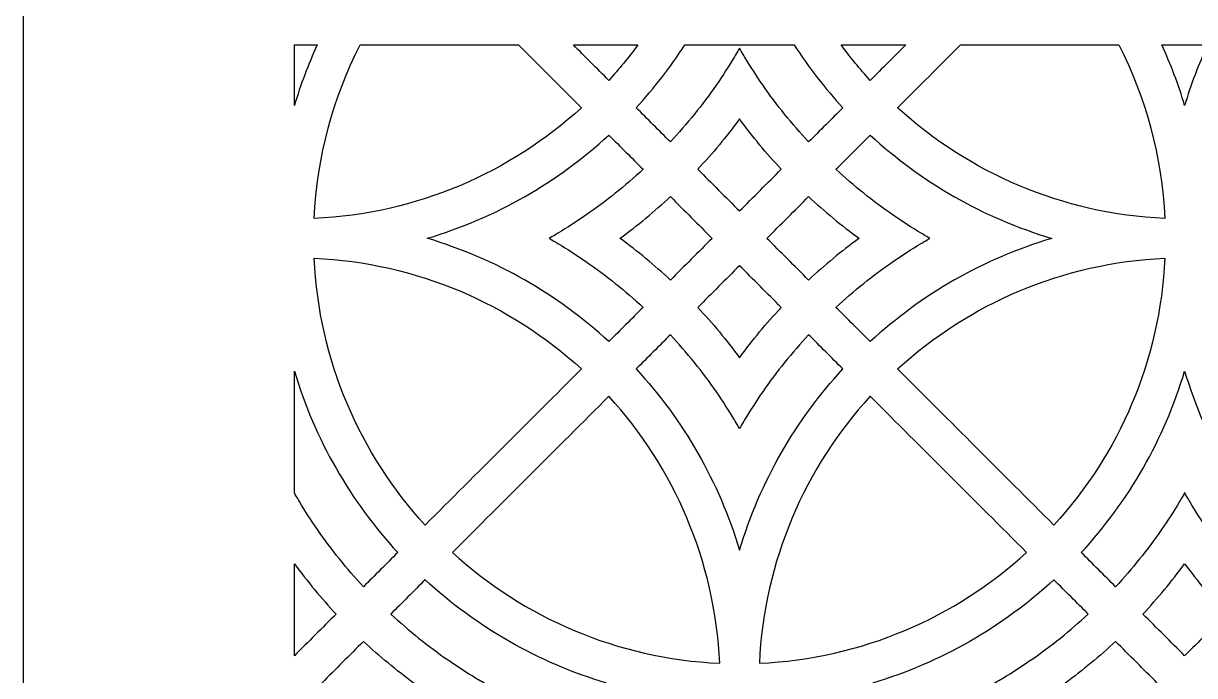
# Model space of a CAD drawing. Header units: centimetres. Extents: x 1.5 to 6.4, y -9 to 9.
# Drawn here: x 1.501 to 3.976, y 5.662 to 7.042 of the extents above; entities that cross this region are included whole.
import ezdxf

# ---------------------------------------------------------------- set-up
doc = ezdxf.new("R2010")
doc.units = ezdxf.units.CM
doc.header["$MEASUREMENT"] = 0
doc.layers.add('layer 1', color=7, linetype='Continuous')

msp = doc.modelspace()

# ---------------------------------------------------------------- linework, layer by layer
at = {"layer": 'layer 1', "color": 250}
msp.add_open_spline([(6.4096, 9.00077), (4.77324, 9.00077), (3.13688, 9.00077), (1.50052, 9.00077), (1.50052, 9.00077), (1.50052, 3.53168), (1.50052, -1.93741), (1.50052, -7.4065), (1.50052, -7.4065), (1.50053, -7.4065), (1.50054, -7.4065), (1.50056, -7.4065), (1.50056, -7.4065), (1.50056, -7.93741), (1.50056, -8.46832), (1.50056, -8.99923), (1.50056, -8.99923), (1.69147, -8.99923), (1.88237, -8.99923), (2.07328, -8.99923), (2.07328, -8.99923), (2.07328, -8.91742), (2.07328, -8.8356), (2.07328, -8.75378), (2.07328, -8.75378), (2.27522, -8.75378), (2.47716, -8.75378), (2.6791, -8.75378), (2.6791, -8.75378), (2.6791, -8.5939), (2.6791, -8.43402), (2.6791, -8.27413), (2.6791, -8.27413), (2.7608, -8.27251), (2.8425, -8.27088), (2.92419, -8.26924), (2.92419, -8.26924), (2.9387, -8.31061), (2.95771, -8.34649), (2.98928, -8.37816), (2.98928, -8.37816), (3.02019, -8.40916), (3.05213, -8.42833), (3.08965, -8.43705), (3.08965, -8.43705), (3.1393, -8.4486), (3.19174, -8.44357), (3.2316, -8.4088), (3.2316, -8.4088), (3.27018, -8.37514), (3.29243, -8.32123), (3.30043, -8.2698), (3.30043, -8.2698), (3.32325, -8.27211), (3.34267, -8.27158), (3.36098, -8.26896), (3.36098, -8.26896), (3.45234, -8.25588), (3.4955, -8.19807), (3.50321, -8.11089), (3.50321, -8.11089), (3.5051, -8.08953), (3.5036, -8.06844), (3.49681, -8.04988), (3.49681, -8.04988), (3.49825, -8.05023), (3.49968, -8.05059), (3.50112, -8.05095), (3.50112, -8.05095), (3.53336, -8.0621), (3.56559, -8.07324), (3.59784, -8.08439), (3.59784, -8.08439), (3.61718, -8.28195), (3.76974, -8.43577), (3.95508, -8.43577), (3.95508, -8.43577), (4.14042, -8.43577), (4.29298, -8.28195), (4.31232, -8.08439), (4.31232, -8.08439), (4.34456, -8.07324), (4.3768, -8.0621), (4.40904, -8.05095), (4.40904, -8.05095), (4.41048, -8.05059), (4.41191, -8.05023), (4.41335, -8.04988), (4.41335, -8.04988), (4.40656, -8.06844), (4.40506, -8.08953), (4.40695, -8.11089), (4.40695, -8.11089), (4.41466, -8.19807), (4.45782, -8.25588), (4.54918, -8.26896), (4.54918, -8.26896), (4.56749, -8.27158), (4.58691, -8.27211), (4.60973, -8.2698), (4.60973, -8.2698), (4.61773, -8.32123), (4.63998, -8.37514), (4.67856, -8.4088), (4.67856, -8.4088), (4.71842, -8.44357), (4.77085, -8.4486), (4.82051, -8.43705), (4.82051, -8.43705), (4.85802, -8.42833), (4.88997, -8.40916), (4.92088, -8.37816), (4.92088, -8.37816), (4.95245, -8.34649), (4.97146, -8.31061), (4.98596, -8.26924), (4.98596, -8.26924), (5.06766, -8.27088), (5.14936, -8.27251), (5.23106, -8.27413), (5.23106, -8.27413), (5.23106, -8.43402), (5.23106, -8.5939), (5.23106, -8.75378), (5.23106, -8.75378), (5.433, -8.75378), (5.63494, -8.75378), (5.83688, -8.75378), (5.83688, -8.75378), (5.83688, -8.8356), (5.83688, -8.91742), (5.83688, -8.99923), (5.83688, -8.99923), (6.02779, -8.99923), (6.21869, -8.99923), (6.4096, -8.99923), (6.4096, -8.99923), (6.4096, -8.46832), (6.4096, -7.93741), (6.4096, -7.4065), (6.4096, -7.4065), (6.4096, -1.93741), (6.4096, 3.53168), (6.4096, 9.00077)], degree=3, knots=[0, 0, 0, 0, 0.027027, 0.027027, 0.027027, 0.027027, 0.0540541, 0.0540541, 0.0540541, 0.0540541, 0.0810811, 0.0810811, 0.0810811, 0.0810811, 0.1081081, 0.1081081, 0.1081081, 0.1081081, 0.1351351, 0.1351351, 0.1351351, 0.1351351, 0.1621622, 0.1621622, 0.1621622, 0.1621622, 0.1891892, 0.1891892, 0.1891892, 0.1891892, 0.2162162, 0.2162162, 0.2162162, 0.2162162, 0.2432432, 0.2432432, 0.2432432, 0.2432432, 0.2702703, 0.2702703, 0.2702703, 0.2702703, 0.2972973, 0.2972973, 0.2972973, 0.2972973, 0.3243243, 0.3243243, 0.3243243, 0.3243243, 0.3513514, 0.3513514, 0.3513514, 0.3513514, 0.3783784, 0.3783784, 0.3783784, 0.3783784, 0.4054054, 0.4054054, 0.4054054, 0.4054054, 0.4324324, 0.4324324, 0.4324324, 0.4324324, 0.4594595, 0.4594595, 0.4594595, 0.4594595, 0.4864865, 0.4864865, 0.4864865, 0.4864865, 0.5135135, 0.5135135, 0.5135135, 0.5135135, 0.5405405, 0.5405405, 0.5405405, 0.5405405, 0.5675676, 0.5675676, 0.5675676, 0.5675676, 0.5945946, 0.5945946, 0.5945946, 0.5945946, 0.6216216, 0.6216216, 0.6216216, 0.6216216, 0.6486486, 0.6486486, 0.6486486, 0.6486486, 0.6756757, 0.6756757, 0.6756757, 0.6756757, 0.7027027, 0.7027027, 0.7027027, 0.7027027, 0.7297297, 0.7297297, 0.7297297, 0.7297297, 0.7567568, 0.7567568, 0.7567568, 0.7567568, 0.7837838, 0.7837838, 0.7837838, 0.7837838, 0.8108108, 0.8108108, 0.8108108, 0.8108108, 0.8378378, 0.8378378, 0.8378378, 0.8378378, 0.8648649, 0.8648649, 0.8648649, 0.8648649, 0.8918919, 0.8918919, 0.8918919, 0.8918919, 0.9189189, 0.9189189, 0.9189189, 0.9189189, 0.9459459, 0.9459459, 0.9459459, 0.9459459, 1, 1, 1, 1], dxfattribs=at)
at = {"layer": 'layer 1', "color": 7}
for points, knots in [([(2.12147, 6.99622), (2.10539, 6.99622), (2.08931, 6.99622), (2.07325, 6.99622), (2.07325, 6.99622), (2.07325, 6.95356), (2.07325, 6.91089), (2.07325, 6.86822), (2.07325, 6.86822), (2.08639, 6.91227), (2.10254, 6.955), (2.12147, 6.99622)], [0, 0, 0, 0, 0.25, 0.25, 0.25, 0.25, 0.5, 0.5, 0.5, 0.5, 1, 1, 1, 1]), ([(2.54722, 6.99622), (2.43559, 6.99622), (2.32398, 6.99622), (2.21236, 6.99622), (2.21236, 6.99622), (2.15559, 6.88519), (2.1212, 6.76081), (2.11515, 6.62906), (2.11515, 6.62906), (2.33241, 6.63902), (2.52959, 6.72606), (2.67999, 6.86345), (2.67999, 6.86345), (2.63572, 6.9077), (2.59147, 6.95196), (2.54722, 6.99622)], [0, 0, 0, 0, 0.2, 0.2, 0.2, 0.2, 0.4, 0.4, 0.4, 0.4, 0.6, 0.6, 0.6, 0.6, 1, 1, 1, 1]), ([(2.79926, 6.99622), (2.75381, 6.99622), (2.70837, 6.99622), (2.66292, 6.99622), (2.66292, 6.99622), (2.6879, 6.97124), (2.71287, 6.94628), (2.73785, 6.9213), (2.73785, 6.9213), (2.75961, 6.94514), (2.78011, 6.97015), (2.79926, 6.99622)], [0, 0, 0, 0, 0.25, 0.25, 0.25, 0.25, 0.5, 0.5, 0.5, 0.5, 1, 1, 1, 1]), ([(3.12978, 6.99622), (3.05267, 6.99622), (2.97557, 6.99622), (2.89846, 6.99622), (2.89846, 6.99622), (2.86797, 6.94904), (2.83356, 6.90463), (2.79567, 6.86348), (2.79567, 6.86348), (2.81981, 6.83932), (2.84397, 6.81517), (2.86811, 6.79103), (2.86811, 6.79103), (2.90325, 6.82892), (2.93571, 6.8693), (2.9652, 6.91192), (2.9652, 6.91192), (2.96521, 6.91191), (2.96522, 6.91191), (2.96523, 6.91191), (2.96523, 6.91191), (2.96524, 6.91192), (2.96524, 6.91192), (2.96524, 6.91192), (2.96524, 6.91192), (2.96523, 6.91193), (2.96521, 6.91195), (2.9652, 6.91198), (2.9652, 6.91198), (2.97858, 6.93129), (2.99137, 6.95106), (3.00352, 6.97126), (3.00352, 6.97126), (3.00445, 6.97281), (3.0054, 6.97439), (3.00633, 6.97596), (3.00633, 6.97596), (3.00642, 6.97611), (3.00651, 6.97627), (3.0066, 6.97642), (3.0066, 6.97642), (3.00914, 6.9807), (3.01166, 6.98502), (3.01415, 6.98936), (3.01415, 6.98936), (3.01664, 6.98502), (3.01915, 6.98071), (3.02169, 6.97642), (3.02169, 6.97642), (3.02179, 6.97627), (3.02187, 6.97611), (3.02196, 6.97596), (3.02196, 6.97596), (3.02289, 6.97439), (3.02384, 6.97281), (3.02478, 6.97126), (3.02478, 6.97126), (3.03692, 6.95106), (3.04971, 6.93129), (3.06308, 6.91197), (3.06308, 6.91197), (3.06307, 6.91195), (3.06306, 6.91193), (3.06305, 6.91192), (3.06305, 6.91192), (3.06305, 6.91192), (3.06305, 6.91192), (3.06305, 6.91191), (3.06305, 6.91191), (3.06306, 6.91191), (3.06307, 6.91191), (3.06308, 6.91192), (3.06308, 6.91192), (3.09257, 6.8693), (3.12504, 6.82892), (3.16018, 6.79103), (3.16018, 6.79103), (3.18432, 6.81516), (3.20846, 6.83931), (3.2326, 6.86345), (3.2326, 6.86345), (3.19469, 6.90462), (3.16028, 6.94903), (3.12978, 6.99622)], [0, 0, 0, 0, 0.0454545, 0.0454545, 0.0454545, 0.0454545, 0.0909091, 0.0909091, 0.0909091, 0.0909091, 0.1363636, 0.1363636, 0.1363636, 0.1363636, 0.1818182, 0.1818182, 0.1818182, 0.1818182, 0.2272727, 0.2272727, 0.2272727, 0.2272727, 0.2727273, 0.2727273, 0.2727273, 0.2727273, 0.3181818, 0.3181818, 0.3181818, 0.3181818, 0.3636364, 0.3636364, 0.3636364, 0.3636364, 0.4090909, 0.4090909, 0.4090909, 0.4090909, 0.4545455, 0.4545455, 0.4545455, 0.4545455, 0.5, 0.5, 0.5, 0.5, 0.5454545, 0.5454545, 0.5454545, 0.5454545, 0.5909091, 0.5909091, 0.5909091, 0.5909091, 0.6363636, 0.6363636, 0.6363636, 0.6363636, 0.6818182, 0.6818182, 0.6818182, 0.6818182, 0.7272727, 0.7272727, 0.7272727, 0.7272727, 0.7727273, 0.7727273, 0.7727273, 0.7727273, 0.8181818, 0.8181818, 0.8181818, 0.8181818, 0.8636364, 0.8636364, 0.8636364, 0.8636364, 0.9090909, 0.9090909, 0.9090909, 0.9090909, 1, 1, 1, 1]), ([(3.36536, 6.99622), (3.31992, 6.99622), (3.27447, 6.99622), (3.22903, 6.99622), (3.22903, 6.99622), (3.24817, 6.97015), (3.26867, 6.94514), (3.29045, 6.9213), (3.29045, 6.9213), (3.31542, 6.94628), (3.34039, 6.97124), (3.36536, 6.99622)], [0, 0, 0, 0, 0.25, 0.25, 0.25, 0.25, 0.5, 0.5, 0.5, 0.5, 1, 1, 1, 1]), ([(3.81589, 6.99622), (3.70429, 6.99622), (3.59269, 6.99622), (3.48108, 6.99622), (3.48108, 6.99622), (3.43682, 6.95196), (3.39256, 6.9077), (3.3483, 6.86344), (3.3483, 6.86344), (3.4987, 6.72607), (3.69586, 6.63903), (3.9131, 6.62906), (3.9131, 6.62906), (3.90706, 6.76081), (3.87267, 6.88519), (3.81589, 6.99622)], [0, 0, 0, 0, 0.2, 0.2, 0.2, 0.2, 0.4, 0.4, 0.4, 0.4, 0.6, 0.6, 0.6, 0.6, 1, 1, 1, 1]), ([(4.0033, 6.99622), (3.97114, 6.99622), (3.93898, 6.99622), (3.90681, 6.99622), (3.90681, 6.99622), (3.92575, 6.955), (3.94191, 6.91224), (3.95506, 6.86818), (3.95506, 6.86818), (3.9682, 6.91224), (3.98436, 6.955), (4.0033, 6.99622)], [0, 0, 0, 0, 0.25, 0.25, 0.25, 0.25, 0.5, 0.5, 0.5, 0.5, 1, 1, 1, 1]), ([(3.01415, 6.64499), (2.98475, 6.67439), (2.95535, 6.70379), (2.92595, 6.73319), (2.92595, 6.73319), (2.95738, 6.76688), (2.98682, 6.80243), (3.01412, 6.83966), (3.01412, 6.83966), (3.01412, 6.83966), (3.01412, 6.83966), (3.01412, 6.83967), (3.01412, 6.83967), (3.01413, 6.83967), (3.01414, 6.83969), (3.01415, 6.8397), (3.01415, 6.8397), (3.01415, 6.83969), (3.01415, 6.83967), (3.01416, 6.83966), (3.01416, 6.83966), (3.01416, 6.83966), (3.01416, 6.83966), (3.01416, 6.83966), (3.01416, 6.83966), (3.04146, 6.80243), (3.07091, 6.76688), (3.10233, 6.73319), (3.10233, 6.73319), (3.07294, 6.70379), (3.04354, 6.67439), (3.01415, 6.64499)], [0, 0, 0, 0, 0.1111111, 0.1111111, 0.1111111, 0.1111111, 0.2222222, 0.2222222, 0.2222222, 0.2222222, 0.3333333, 0.3333333, 0.3333333, 0.3333333, 0.4444444, 0.4444444, 0.4444444, 0.4444444, 0.5555556, 0.5555556, 0.5555556, 0.5555556, 0.6666667, 0.6666667, 0.6666667, 0.6666667, 0.7777778, 0.7777778, 0.7777778, 0.7777778, 1, 1, 1, 1]), ([(2.81025, 6.73318), (2.78611, 6.75732), (2.76196, 6.78147), (2.73782, 6.80561), (2.73782, 6.80561), (2.62957, 6.70597), (2.49888, 6.63033), (2.35419, 6.58716), (2.35419, 6.58716), (2.49889, 6.54401), (2.62958, 6.46834), (2.73785, 6.36869), (2.73785, 6.36869), (2.76198, 6.39283), (2.78612, 6.41697), (2.81025, 6.44111), (2.81025, 6.44111), (2.77238, 6.47625), (2.73198, 6.50871), (2.68937, 6.53821), (2.68937, 6.53821), (2.68937, 6.53821), (2.68937, 6.53822), (2.68937, 6.53823), (2.68937, 6.53823), (2.68937, 6.53823), (2.68937, 6.53823), (2.68937, 6.53823), (2.68937, 6.53823), (2.68935, 6.53822), (2.68933, 6.53821), (2.68932, 6.53821), (2.68932, 6.53821), (2.66999, 6.55157), (2.65023, 6.56437), (2.63004, 6.5765), (2.63004, 6.5765), (2.62847, 6.57746), (2.6269, 6.57839), (2.62531, 6.57933), (2.62531, 6.57933), (2.62518, 6.57942), (2.62503, 6.5795), (2.62488, 6.57959), (2.62488, 6.57959), (2.62058, 6.58214), (2.61626, 6.58465), (2.61193, 6.58714), (2.61193, 6.58714), (2.61626, 6.58962), (2.62058, 6.59214), (2.62488, 6.59469), (2.62488, 6.59469), (2.62503, 6.59478), (2.62518, 6.59486), (2.62531, 6.59496), (2.62531, 6.59496), (2.6269, 6.59589), (2.62847, 6.59683), (2.63004, 6.59777), (2.63004, 6.59777), (2.65023, 6.60991), (2.66999, 6.62271), (2.68932, 6.63608), (2.68932, 6.63608), (2.68933, 6.63606), (2.68935, 6.63606), (2.68937, 6.63605), (2.68937, 6.63605), (2.68937, 6.63605), (2.68937, 6.63605), (2.68937, 6.63605), (2.68937, 6.63605), (2.68937, 6.63606), (2.68937, 6.63606), (2.68937, 6.63608), (2.68937, 6.63608), (2.73198, 6.66557), (2.77238, 6.69803), (2.81025, 6.73318)], [0, 0, 0, 0, 0.047619, 0.047619, 0.047619, 0.047619, 0.0952381, 0.0952381, 0.0952381, 0.0952381, 0.1428571, 0.1428571, 0.1428571, 0.1428571, 0.1904762, 0.1904762, 0.1904762, 0.1904762, 0.2380952, 0.2380952, 0.2380952, 0.2380952, 0.2857143, 0.2857143, 0.2857143, 0.2857143, 0.3333333, 0.3333333, 0.3333333, 0.3333333, 0.3809524, 0.3809524, 0.3809524, 0.3809524, 0.4285714, 0.4285714, 0.4285714, 0.4285714, 0.4761905, 0.4761905, 0.4761905, 0.4761905, 0.5238095, 0.5238095, 0.5238095, 0.5238095, 0.5714286, 0.5714286, 0.5714286, 0.5714286, 0.6190476, 0.6190476, 0.6190476, 0.6190476, 0.6666667, 0.6666667, 0.6666667, 0.6666667, 0.7142857, 0.7142857, 0.7142857, 0.7142857, 0.7619048, 0.7619048, 0.7619048, 0.7619048, 0.8095238, 0.8095238, 0.8095238, 0.8095238, 0.8571429, 0.8571429, 0.8571429, 0.8571429, 0.9047619, 0.9047619, 0.9047619, 0.9047619, 1, 1, 1, 1]), ([(3.21803, 6.44111), (3.24218, 6.41696), (3.26632, 6.39282), (3.29047, 6.36866), (3.29047, 6.36866), (3.39872, 6.46832), (3.5294, 6.54395), (3.67409, 6.58711), (3.67409, 6.58711), (3.52939, 6.63027), (3.3987, 6.70594), (3.29045, 6.80559), (3.29045, 6.80559), (3.26631, 6.78145), (3.24217, 6.75731), (3.21804, 6.73318), (3.21804, 6.73318), (3.25592, 6.69803), (3.29631, 6.66557), (3.33892, 6.63608), (3.33892, 6.63608), (3.33892, 6.63606), (3.33892, 6.63606), (3.33892, 6.63605), (3.33892, 6.63605), (3.33892, 6.63605), (3.33892, 6.63605), (3.33892, 6.63605), (3.33892, 6.63605), (3.33895, 6.63606), (3.33896, 6.63606), (3.33897, 6.63608), (3.33897, 6.63608), (3.3583, 6.62271), (3.37805, 6.60991), (3.39825, 6.59777), (3.39825, 6.59777), (3.39983, 6.59683), (3.4014, 6.59589), (3.40297, 6.59496), (3.40297, 6.59496), (3.40312, 6.59486), (3.40327, 6.59478), (3.40342, 6.59469), (3.40342, 6.59469), (3.40771, 6.59214), (3.41203, 6.58962), (3.41635, 6.58714), (3.41635, 6.58714), (3.41203, 6.58465), (3.40771, 6.58214), (3.40342, 6.57959), (3.40342, 6.57959), (3.40327, 6.5795), (3.40312, 6.57942), (3.40297, 6.57933), (3.40297, 6.57933), (3.4014, 6.57839), (3.39983, 6.57745), (3.39825, 6.5765), (3.39825, 6.5765), (3.37805, 6.56437), (3.3583, 6.55157), (3.33897, 6.53821), (3.33897, 6.53821), (3.33896, 6.53821), (3.33895, 6.53822), (3.33892, 6.53823), (3.33892, 6.53823), (3.33892, 6.53823), (3.33892, 6.53823), (3.33892, 6.53823), (3.33892, 6.53823), (3.33892, 6.53822), (3.33892, 6.53821), (3.33892, 6.53821), (3.33892, 6.53821), (3.29631, 6.50871), (3.25592, 6.47625), (3.21803, 6.44111)], [0, 0, 0, 0, 0.047619, 0.047619, 0.047619, 0.047619, 0.0952381, 0.0952381, 0.0952381, 0.0952381, 0.1428571, 0.1428571, 0.1428571, 0.1428571, 0.1904762, 0.1904762, 0.1904762, 0.1904762, 0.2380952, 0.2380952, 0.2380952, 0.2380952, 0.2857143, 0.2857143, 0.2857143, 0.2857143, 0.3333333, 0.3333333, 0.3333333, 0.3333333, 0.3809524, 0.3809524, 0.3809524, 0.3809524, 0.4285714, 0.4285714, 0.4285714, 0.4285714, 0.4761905, 0.4761905, 0.4761905, 0.4761905, 0.5238095, 0.5238095, 0.5238095, 0.5238095, 0.5714286, 0.5714286, 0.5714286, 0.5714286, 0.6190476, 0.6190476, 0.6190476, 0.6190476, 0.6666667, 0.6666667, 0.6666667, 0.6666667, 0.7142857, 0.7142857, 0.7142857, 0.7142857, 0.7619048, 0.7619048, 0.7619048, 0.7619048, 0.8095238, 0.8095238, 0.8095238, 0.8095238, 0.8571429, 0.8571429, 0.8571429, 0.8571429, 0.9047619, 0.9047619, 0.9047619, 0.9047619, 1, 1, 1, 1]), ([(2.95628, 6.58714), (2.9269, 6.61654), (2.8975, 6.64593), (2.8681, 6.67533), (2.8681, 6.67533), (2.83441, 6.64391), (2.79886, 6.61446), (2.76163, 6.58716), (2.76163, 6.58716), (2.76163, 6.58716), (2.76162, 6.58716), (2.76162, 6.58716), (2.76162, 6.58716), (2.76161, 6.58716), (2.7616, 6.58715), (2.7616, 6.58714), (2.7616, 6.58714), (2.7616, 6.58713), (2.76161, 6.58712), (2.76162, 6.58712), (2.76162, 6.58712), (2.76162, 6.58712), (2.76163, 6.58712), (2.76163, 6.58712), (2.76163, 6.58712), (2.79886, 6.55983), (2.83441, 6.53037), (2.8681, 6.49895), (2.8681, 6.49895), (2.8975, 6.52835), (2.9269, 6.55775), (2.95628, 6.58714)], [0, 0, 0, 0, 0.1111111, 0.1111111, 0.1111111, 0.1111111, 0.2222222, 0.2222222, 0.2222222, 0.2222222, 0.3333333, 0.3333333, 0.3333333, 0.3333333, 0.4444444, 0.4444444, 0.4444444, 0.4444444, 0.5555556, 0.5555556, 0.5555556, 0.5555556, 0.6666667, 0.6666667, 0.6666667, 0.6666667, 0.7777778, 0.7777778, 0.7777778, 0.7777778, 1, 1, 1, 1]), ([(3.072, 6.58714), (3.1014, 6.55775), (3.13079, 6.52835), (3.16018, 6.49895), (3.16018, 6.49895), (3.19388, 6.53037), (3.22943, 6.55983), (3.26666, 6.58712), (3.26666, 6.58712), (3.26666, 6.58712), (3.26667, 6.58712), (3.26667, 6.58712), (3.26667, 6.58712), (3.26668, 6.58712), (3.26669, 6.58713), (3.2667, 6.58714), (3.2667, 6.58714), (3.26669, 6.58715), (3.26668, 6.58716), (3.26667, 6.58716), (3.26667, 6.58716), (3.26667, 6.58716), (3.26666, 6.58716), (3.26666, 6.58716), (3.26666, 6.58716), (3.22943, 6.61446), (3.19388, 6.64391), (3.16018, 6.67533), (3.16018, 6.67533), (3.13079, 6.64593), (3.1014, 6.61654), (3.072, 6.58714)], [0, 0, 0, 0, 0.1111111, 0.1111111, 0.1111111, 0.1111111, 0.2222222, 0.2222222, 0.2222222, 0.2222222, 0.3333333, 0.3333333, 0.3333333, 0.3333333, 0.4444444, 0.4444444, 0.4444444, 0.4444444, 0.5555556, 0.5555556, 0.5555556, 0.5555556, 0.6666667, 0.6666667, 0.6666667, 0.6666667, 0.7777778, 0.7777778, 0.7777778, 0.7777778, 1, 1, 1, 1]), ([(2.34955, 5.9804), (2.45969, 6.09055), (2.56984, 6.20069), (2.67999, 6.31084), (2.67999, 6.31084), (2.52959, 6.44822), (2.33242, 6.53525), (2.11518, 6.54522), (2.11518, 6.54522), (2.12516, 6.32798), (2.21218, 6.13079), (2.34955, 5.9804)], [0, 0, 0, 0, 0.25, 0.25, 0.25, 0.25, 0.5, 0.5, 0.5, 0.5, 1, 1, 1, 1]), ([(3.3483, 6.31083), (3.45845, 6.20069), (3.56861, 6.09053), (3.67875, 5.98038), (3.67875, 5.98038), (3.81615, 6.13078), (3.90317, 6.32796), (3.91314, 6.54522), (3.91314, 6.54522), (3.69588, 6.53526), (3.4987, 6.44823), (3.3483, 6.31083)], [0, 0, 0, 0, 0.25, 0.25, 0.25, 0.25, 0.5, 0.5, 0.5, 0.5, 1, 1, 1, 1]), ([(3.01415, 6.52929), (3.04354, 6.49989), (3.07294, 6.47049), (3.10233, 6.4411), (3.10233, 6.4411), (3.07091, 6.40741), (3.04146, 6.37186), (3.01416, 6.33462), (3.01416, 6.33462), (3.01416, 6.33462), (3.01416, 6.33462), (3.01416, 6.33461), (3.01416, 6.33461), (3.01415, 6.33461), (3.01415, 6.3346), (3.01415, 6.33458), (3.01415, 6.33458), (3.01414, 6.3346), (3.01413, 6.33461), (3.01412, 6.33461), (3.01412, 6.33461), (3.01412, 6.33462), (3.01412, 6.33462), (3.01412, 6.33462), (3.01412, 6.33462), (2.98683, 6.37186), (2.95738, 6.40741), (2.92595, 6.4411), (2.92595, 6.4411), (2.95535, 6.47049), (2.98475, 6.49989), (3.01415, 6.52929)], [0, 0, 0, 0, 0.1111111, 0.1111111, 0.1111111, 0.1111111, 0.2222222, 0.2222222, 0.2222222, 0.2222222, 0.3333333, 0.3333333, 0.3333333, 0.3333333, 0.4444444, 0.4444444, 0.4444444, 0.4444444, 0.5555556, 0.5555556, 0.5555556, 0.5555556, 0.6666667, 0.6666667, 0.6666667, 0.6666667, 0.7777778, 0.7777778, 0.7777778, 0.7777778, 1, 1, 1, 1]), ([(3.16018, 6.38325), (3.18433, 6.35911), (3.20847, 6.33495), (3.23262, 6.31081), (3.23262, 6.31081), (3.13297, 6.20256), (3.05733, 6.07188), (3.01417, 5.92719), (3.01417, 5.92719), (2.971, 6.0719), (2.89535, 6.20258), (2.7957, 6.31083), (2.7957, 6.31083), (2.81983, 6.33497), (2.84398, 6.35911), (2.86812, 6.38325), (2.86812, 6.38325), (2.90325, 6.34537), (2.93571, 6.30498), (2.9652, 6.26237), (2.9652, 6.26237), (2.96521, 6.26237), (2.96523, 6.26237), (2.96524, 6.26237), (2.96524, 6.26237), (2.96524, 6.26237), (2.96524, 6.26236), (2.96524, 6.26236), (2.96524, 6.26236), (2.96523, 6.26234), (2.96521, 6.26233), (2.9652, 6.26231), (2.9652, 6.26231), (2.97858, 6.24298), (2.99137, 6.22324), (3.00352, 6.20304), (3.00352, 6.20304), (3.00445, 6.20146), (3.0054, 6.1999), (3.00633, 6.19832), (3.00633, 6.19832), (3.00642, 6.19816), (3.00651, 6.19801), (3.00659, 6.19786), (3.00659, 6.19786), (3.00914, 6.19358), (3.01166, 6.18926), (3.01415, 6.18492), (3.01415, 6.18492), (3.01664, 6.18926), (3.01915, 6.19358), (3.02169, 6.19786), (3.02169, 6.19786), (3.02179, 6.19801), (3.02187, 6.19816), (3.02196, 6.19832), (3.02196, 6.19832), (3.02289, 6.1999), (3.02384, 6.20147), (3.02478, 6.20304), (3.02478, 6.20304), (3.03692, 6.22324), (3.04971, 6.24298), (3.06308, 6.26231), (3.06308, 6.26231), (3.06307, 6.26233), (3.06306, 6.26234), (3.06305, 6.26236), (3.06305, 6.26236), (3.06305, 6.26236), (3.06306, 6.26237), (3.06306, 6.26237), (3.06306, 6.26237), (3.06306, 6.26237), (3.06307, 6.26237), (3.06308, 6.26237), (3.06308, 6.26237), (3.09257, 6.30498), (3.12504, 6.34537), (3.16018, 6.38325)], [0, 0, 0, 0, 0.047619, 0.047619, 0.047619, 0.047619, 0.0952381, 0.0952381, 0.0952381, 0.0952381, 0.1428571, 0.1428571, 0.1428571, 0.1428571, 0.1904762, 0.1904762, 0.1904762, 0.1904762, 0.2380952, 0.2380952, 0.2380952, 0.2380952, 0.2857143, 0.2857143, 0.2857143, 0.2857143, 0.3333333, 0.3333333, 0.3333333, 0.3333333, 0.3809524, 0.3809524, 0.3809524, 0.3809524, 0.4285714, 0.4285714, 0.4285714, 0.4285714, 0.4761905, 0.4761905, 0.4761905, 0.4761905, 0.5238095, 0.5238095, 0.5238095, 0.5238095, 0.5714286, 0.5714286, 0.5714286, 0.5714286, 0.6190476, 0.6190476, 0.6190476, 0.6190476, 0.6666667, 0.6666667, 0.6666667, 0.6666667, 0.7142857, 0.7142857, 0.7142857, 0.7142857, 0.7619048, 0.7619048, 0.7619048, 0.7619048, 0.8095238, 0.8095238, 0.8095238, 0.8095238, 0.8571429, 0.8571429, 0.8571429, 0.8571429, 0.9047619, 0.9047619, 0.9047619, 0.9047619, 1, 1, 1, 1]), ([(2.07325, 6.30608), (2.07325, 6.2202), (2.07325, 6.13432), (2.07325, 6.04843), (2.07325, 6.04843), (2.07573, 6.04409), (2.07825, 6.03978), (2.08079, 6.03549), (2.08079, 6.03549), (2.08088, 6.03534), (2.08097, 6.03519), (2.08106, 6.03504), (2.08106, 6.03504), (2.08199, 6.03346), (2.08293, 6.03189), (2.08388, 6.03032), (2.08388, 6.03032), (2.09601, 6.01013), (2.10881, 5.99037), (2.12219, 5.97105), (2.12219, 5.97105), (2.12217, 5.97103), (2.12216, 5.97101), (2.12214, 5.97099), (2.12214, 5.97099), (2.12216, 5.97099), (2.12218, 5.97099), (2.12219, 5.97099), (2.12219, 5.97099), (2.15168, 5.92838), (2.18414, 5.888), (2.21928, 5.85013), (2.21928, 5.85013), (2.24341, 5.87426), (2.26754, 5.89839), (2.29167, 5.92252), (2.29167, 5.92252), (2.19205, 6.03077), (2.1164, 6.16142), (2.07325, 6.30608)], [0, 0, 0, 0, 0.0909091, 0.0909091, 0.0909091, 0.0909091, 0.1818182, 0.1818182, 0.1818182, 0.1818182, 0.2727273, 0.2727273, 0.2727273, 0.2727273, 0.3636364, 0.3636364, 0.3636364, 0.3636364, 0.4545455, 0.4545455, 0.4545455, 0.4545455, 0.5454545, 0.5454545, 0.5454545, 0.5454545, 0.6363636, 0.6363636, 0.6363636, 0.6363636, 0.7272727, 0.7272727, 0.7272727, 0.7272727, 0.8181818, 0.8181818, 0.8181818, 0.8181818, 1, 1, 1, 1]), ([(3.73663, 5.92251), (3.76077, 5.89838), (3.7849, 5.87424), (3.80902, 5.85011), (3.80902, 5.85011), (3.84416, 5.888), (3.87661, 5.92838), (3.9061, 5.97099), (3.9061, 5.97099), (3.90612, 5.97099), (3.90612, 5.97099), (3.90614, 5.97099), (3.90614, 5.97099), (3.90612, 5.97101), (3.90612, 5.97102), (3.9061, 5.97104), (3.9061, 5.97104), (3.91948, 5.99036), (3.93227, 6.01013), (3.94441, 6.03032), (3.94441, 6.03032), (3.94536, 6.03189), (3.9463, 6.03346), (3.94723, 6.03504), (3.94723, 6.03504), (3.94732, 6.03519), (3.94741, 6.03533), (3.94749, 6.03548), (3.94749, 6.03548), (3.95004, 6.03978), (3.95256, 6.04409), (3.95504, 6.04843), (3.95504, 6.04843), (3.95504, 6.04843), (3.95505, 6.04843), (3.95505, 6.04843), (3.95505, 6.04843), (3.95505, 6.04843), (3.95505, 6.04843), (3.95505, 6.04843), (3.95505, 6.04843), (3.95505, 6.04843), (3.95505, 6.04843), (3.95506, 6.04842), (3.95506, 6.04842), (3.95506, 6.04843), (3.95506, 6.04843), (3.95506, 6.04843), (3.95506, 6.04843), (3.95506, 6.04843), (3.95506, 6.04843), (3.95506, 6.04843), (3.95506, 6.04843), (3.95507, 6.04843), (3.95507, 6.04843), (3.95507, 6.04843), (3.95507, 6.04843), (3.95754, 6.04409), (3.96007, 6.03978), (3.96261, 6.03548), (3.96261, 6.03548), (3.9627, 6.03533), (3.96279, 6.03518), (3.96288, 6.03503), (3.96288, 6.03503), (3.96381, 6.03346), (3.96476, 6.03189), (3.9657, 6.03032), (3.9657, 6.03032), (3.97784, 6.01013), (3.99063, 5.99036), (4.004, 5.97104), (4.004, 5.97104), (4.00399, 5.97102), (4.00398, 5.97101), (4.00397, 5.97099), (4.00397, 5.97099), (4.00398, 5.97099), (4.00399, 5.97099), (4.00401, 5.97099), (4.00401, 5.97099), (4.0335, 5.92838), (4.06596, 5.888), (4.1011, 5.85013), (4.1011, 5.85013), (4.12522, 5.87425), (4.14935, 5.89838), (4.17348, 5.92251), (4.17348, 5.92251), (4.07386, 6.03076), (3.99822, 6.16143), (3.95506, 6.3061), (3.95506, 6.3061), (3.91189, 6.16143), (3.83627, 6.03075), (3.73663, 5.92251)], [0, 0, 0, 0, 0.04, 0.04, 0.04, 0.04, 0.08, 0.08, 0.08, 0.08, 0.12, 0.12, 0.12, 0.12, 0.16, 0.16, 0.16, 0.16, 0.2, 0.2, 0.2, 0.2, 0.24, 0.24, 0.24, 0.24, 0.28, 0.28, 0.28, 0.28, 0.32, 0.32, 0.32, 0.32, 0.36, 0.36, 0.36, 0.36, 0.4, 0.4, 0.4, 0.4, 0.44, 0.44, 0.44, 0.44, 0.48, 0.48, 0.48, 0.48, 0.52, 0.52, 0.52, 0.52, 0.56, 0.56, 0.56, 0.56, 0.6, 0.6, 0.6, 0.6, 0.64, 0.64, 0.64, 0.64, 0.68, 0.68, 0.68, 0.68, 0.72, 0.72, 0.72, 0.72, 0.76, 0.76, 0.76, 0.76, 0.8, 0.8, 0.8, 0.8, 0.84, 0.84, 0.84, 0.84, 0.88, 0.88, 0.88, 0.88, 0.92, 0.92, 0.92, 0.92, 1, 1, 1, 1]), ([(2.4074, 5.92253), (2.51755, 6.03269), (2.62769, 6.14283), (2.73785, 6.25298), (2.73785, 6.25298), (2.87523, 6.1026), (2.96226, 5.90543), (2.97223, 5.68817), (2.97223, 5.68817), (2.75497, 5.69815), (2.5578, 5.78517), (2.4074, 5.92253)], [0, 0, 0, 0, 0.25, 0.25, 0.25, 0.25, 0.5, 0.5, 0.5, 0.5, 1, 1, 1, 1]), ([(3.29045, 6.25298), (3.4006, 6.14283), (3.51074, 6.03268), (3.6209, 5.92253), (3.6209, 5.92253), (3.47049, 5.78514), (3.27332, 5.69811), (3.05606, 5.68815), (3.05606, 5.68815), (3.06602, 5.9054), (3.15306, 6.10258), (3.29045, 6.25298)], [0, 0, 0, 0, 0.25, 0.25, 0.25, 0.25, 0.5, 0.5, 0.5, 0.5, 1, 1, 1, 1]), ([(2.07325, 5.89877), (2.07325, 5.83388), (2.07325, 5.76899), (2.07325, 5.7041), (2.07325, 5.7041), (2.10263, 5.73349), (2.13203, 5.76288), (2.16142, 5.79227), (2.16142, 5.79227), (2.13, 5.82597), (2.10054, 5.86153), (2.07325, 5.89877)], [0, 0, 0, 0, 0.25, 0.25, 0.25, 0.25, 0.5, 0.5, 0.5, 0.5, 1, 1, 1, 1]), ([(3.86687, 5.79227), (3.89627, 5.76287), (3.92566, 5.73348), (3.95506, 5.70408), (3.95506, 5.70408), (3.98445, 5.73348), (4.01385, 5.76287), (4.04324, 5.79227), (4.04324, 5.79227), (4.01182, 5.82597), (3.98235, 5.86153), (3.95505, 5.89878), (3.95505, 5.89878), (3.92775, 5.86153), (3.8983, 5.82597), (3.86687, 5.79227)], [0, 0, 0, 0, 0.2, 0.2, 0.2, 0.2, 0.4, 0.4, 0.4, 0.4, 0.6, 0.6, 0.6, 0.6, 1, 1, 1, 1]), ([(2.27713, 5.79227), (2.30126, 5.8164), (2.32539, 5.84053), (2.34952, 5.86467), (2.34952, 5.86467), (2.45778, 5.76505), (2.58844, 5.6894), (2.73311, 5.64623), (2.73311, 5.64623), (2.58844, 5.60306), (2.45778, 5.52742), (2.34953, 5.42779), (2.34953, 5.42779), (2.32539, 5.45193), (2.30126, 5.47606), (2.27713, 5.50019), (2.27713, 5.50019), (2.31502, 5.53532), (2.35539, 5.56778), (2.398, 5.59728), (2.398, 5.59728), (2.398, 5.59729), (2.398, 5.5973), (2.398, 5.59731), (2.398, 5.59731), (2.39802, 5.5973), (2.39803, 5.59729), (2.39804, 5.59728), (2.39804, 5.59728), (2.41738, 5.61065), (2.43713, 5.62345), (2.45732, 5.63558), (2.45732, 5.63558), (2.4589, 5.63653), (2.46046, 5.63746), (2.46204, 5.63841), (2.46204, 5.63841), (2.46219, 5.63849), (2.46234, 5.63858), (2.46249, 5.63868), (2.46249, 5.63868), (2.46678, 5.64122), (2.4711, 5.64373), (2.47543, 5.64622), (2.47543, 5.64622), (2.47543, 5.64622), (2.47542, 5.64622), (2.47542, 5.64622), (2.47542, 5.64622), (2.47542, 5.64622), (2.47542, 5.64622), (2.47543, 5.64623), (2.47543, 5.64623), (2.47542, 5.64623), (2.47542, 5.64623), (2.47542, 5.64623), (2.47542, 5.64623), (2.47542, 5.64623), (2.47542, 5.64623), (2.47543, 5.64623), (2.47543, 5.64623), (2.47543, 5.64623), (2.47542, 5.64623), (2.47542, 5.64623), (2.47542, 5.64623), (2.47542, 5.64623), (2.47543, 5.64623), (2.47543, 5.64623), (2.47543, 5.64623), (2.4711, 5.64872), (2.46678, 5.65124), (2.46249, 5.65379), (2.46249, 5.65379), (2.46234, 5.65388), (2.46219, 5.65396), (2.46204, 5.65405), (2.46204, 5.65405), (2.46046, 5.65499), (2.4589, 5.65593), (2.45732, 5.65686), (2.45732, 5.65686), (2.43713, 5.66901), (2.41738, 5.6818), (2.39804, 5.69518), (2.39804, 5.69518), (2.39803, 5.69517), (2.39802, 5.69515), (2.398, 5.69514), (2.398, 5.69514), (2.398, 5.69515), (2.398, 5.69517), (2.398, 5.69518), (2.398, 5.69518), (2.35539, 5.72467), (2.31502, 5.75713), (2.27713, 5.79227)], [0, 0, 0, 0, 0.04, 0.04, 0.04, 0.04, 0.08, 0.08, 0.08, 0.08, 0.12, 0.12, 0.12, 0.12, 0.16, 0.16, 0.16, 0.16, 0.2, 0.2, 0.2, 0.2, 0.24, 0.24, 0.24, 0.24, 0.28, 0.28, 0.28, 0.28, 0.32, 0.32, 0.32, 0.32, 0.36, 0.36, 0.36, 0.36, 0.4, 0.4, 0.4, 0.4, 0.44, 0.44, 0.44, 0.44, 0.48, 0.48, 0.48, 0.48, 0.52, 0.52, 0.52, 0.52, 0.56, 0.56, 0.56, 0.56, 0.6, 0.6, 0.6, 0.6, 0.64, 0.64, 0.64, 0.64, 0.68, 0.68, 0.68, 0.68, 0.72, 0.72, 0.72, 0.72, 0.76, 0.76, 0.76, 0.76, 0.8, 0.8, 0.8, 0.8, 0.84, 0.84, 0.84, 0.84, 0.88, 0.88, 0.88, 0.88, 0.92, 0.92, 0.92, 0.92, 1, 1, 1, 1]), ([(3.67878, 5.86464), (3.70291, 5.84052), (3.72703, 5.81639), (3.75117, 5.79226), (3.75117, 5.79226), (3.71329, 5.75713), (3.6729, 5.72467), (3.63029, 5.69518), (3.63029, 5.69518), (3.63029, 5.69517), (3.63029, 5.69515), (3.63029, 5.69514), (3.63029, 5.69514), (3.63027, 5.69515), (3.63025, 5.69517), (3.63025, 5.69518), (3.63025, 5.69518), (3.61092, 5.68181), (3.59116, 5.66901), (3.57096, 5.65686), (3.57096, 5.65686), (3.56939, 5.65593), (3.56783, 5.65499), (3.56624, 5.65405), (3.56624, 5.65405), (3.5661, 5.65396), (3.56595, 5.65388), (3.5658, 5.65379), (3.5658, 5.65379), (3.5615, 5.65124), (3.55719, 5.64872), (3.55286, 5.64623), (3.55286, 5.64623), (3.55286, 5.64623), (3.55286, 5.64623), (3.55287, 5.64623), (3.55287, 5.64623), (3.55286, 5.64623), (3.55286, 5.64623), (3.55286, 5.64623), (3.55286, 5.64623), (3.55286, 5.64623), (3.55286, 5.64623), (3.55287, 5.64623), (3.55287, 5.64623), (3.55286, 5.64623), (3.55286, 5.64623), (3.55286, 5.64623), (3.55286, 5.64623), (3.55286, 5.64623), (3.55286, 5.64622), (3.55286, 5.64622), (3.55286, 5.64622), (3.55286, 5.64622), (3.55286, 5.64622), (3.55286, 5.64622), (3.55286, 5.64622), (3.55719, 5.64373), (3.5615, 5.64122), (3.5658, 5.63868), (3.5658, 5.63868), (3.56595, 5.63859), (3.5661, 5.6385), (3.56624, 5.63841), (3.56624, 5.63841), (3.56783, 5.63747), (3.56939, 5.63653), (3.57096, 5.63558), (3.57096, 5.63558), (3.59116, 5.62345), (3.61092, 5.61066), (3.63025, 5.59728), (3.63025, 5.59728), (3.63025, 5.59729), (3.63027, 5.5973), (3.63029, 5.59731), (3.63029, 5.59731), (3.63029, 5.5973), (3.63029, 5.59729), (3.63029, 5.59728), (3.63029, 5.59728), (3.6729, 5.56779), (3.71329, 5.53532), (3.75116, 5.50019), (3.75116, 5.50019), (3.72703, 5.47606), (3.70291, 5.45194), (3.67877, 5.42781), (3.67877, 5.42781), (3.57053, 5.52743), (3.43986, 5.60306), (3.29519, 5.64623), (3.29519, 5.64623), (3.43986, 5.68939), (3.57054, 5.76502), (3.67878, 5.86464)], [0, 0, 0, 0, 0.04, 0.04, 0.04, 0.04, 0.08, 0.08, 0.08, 0.08, 0.12, 0.12, 0.12, 0.12, 0.16, 0.16, 0.16, 0.16, 0.2, 0.2, 0.2, 0.2, 0.24, 0.24, 0.24, 0.24, 0.28, 0.28, 0.28, 0.28, 0.32, 0.32, 0.32, 0.32, 0.36, 0.36, 0.36, 0.36, 0.4, 0.4, 0.4, 0.4, 0.44, 0.44, 0.44, 0.44, 0.48, 0.48, 0.48, 0.48, 0.52, 0.52, 0.52, 0.52, 0.56, 0.56, 0.56, 0.56, 0.6, 0.6, 0.6, 0.6, 0.64, 0.64, 0.64, 0.64, 0.68, 0.68, 0.68, 0.68, 0.72, 0.72, 0.72, 0.72, 0.76, 0.76, 0.76, 0.76, 0.8, 0.8, 0.8, 0.8, 0.84, 0.84, 0.84, 0.84, 0.88, 0.88, 0.88, 0.88, 0.92, 0.92, 0.92, 0.92, 1, 1, 1, 1]), ([(2.21928, 5.55804), (2.18988, 5.58744), (2.16049, 5.61683), (2.13109, 5.64623), (2.13109, 5.64623), (2.16049, 5.67563), (2.18988, 5.70502), (2.21928, 5.73442), (2.21928, 5.73442), (2.25297, 5.70299), (2.28854, 5.67353), (2.32578, 5.64623), (2.32578, 5.64623), (2.28854, 5.61893), (2.25299, 5.58947), (2.21928, 5.55804)], [0, 0, 0, 0, 0.2, 0.2, 0.2, 0.2, 0.4, 0.4, 0.4, 0.4, 0.6, 0.6, 0.6, 0.6, 1, 1, 1, 1]), ([(3.80901, 5.73442), (3.83841, 5.70502), (3.8678, 5.67563), (3.8972, 5.64623), (3.8972, 5.64623), (3.8678, 5.61683), (3.83841, 5.58744), (3.80901, 5.55804), (3.80901, 5.55804), (3.77532, 5.58947), (3.73975, 5.61893), (3.70251, 5.64623), (3.70251, 5.64623), (3.73975, 5.67353), (3.77532, 5.70299), (3.80901, 5.73442)], [0, 0, 0, 0, 0.2, 0.2, 0.2, 0.2, 0.4, 0.4, 0.4, 0.4, 0.6, 0.6, 0.6, 0.6, 1, 1, 1, 1])]:
    msp.add_open_spline(points, degree=3, knots=knots, dxfattribs=at)

doc.saveas('drawing.dxf')
